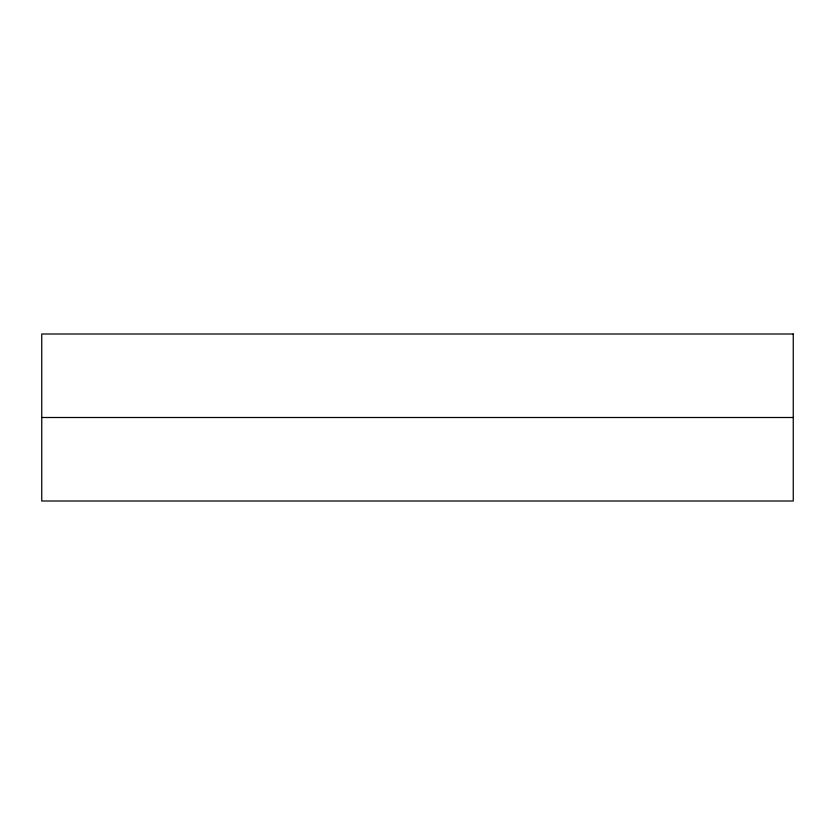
<?xml version="1.0" encoding="UTF-8"?>
<svg xmlns="http://www.w3.org/2000/svg" width="835" height="835" viewBox="0 0 835 835"><rect width="100%" height="100%" fill="white"/><g stroke="black" fill="none" stroke-linecap="round" stroke-linejoin="round"><path stroke-width="1.25" d="M41.75 417.5L793.25 417.5M793.25 334L41.75 334L41.75 501L793.25 501L793.25 334"/></g></svg>
